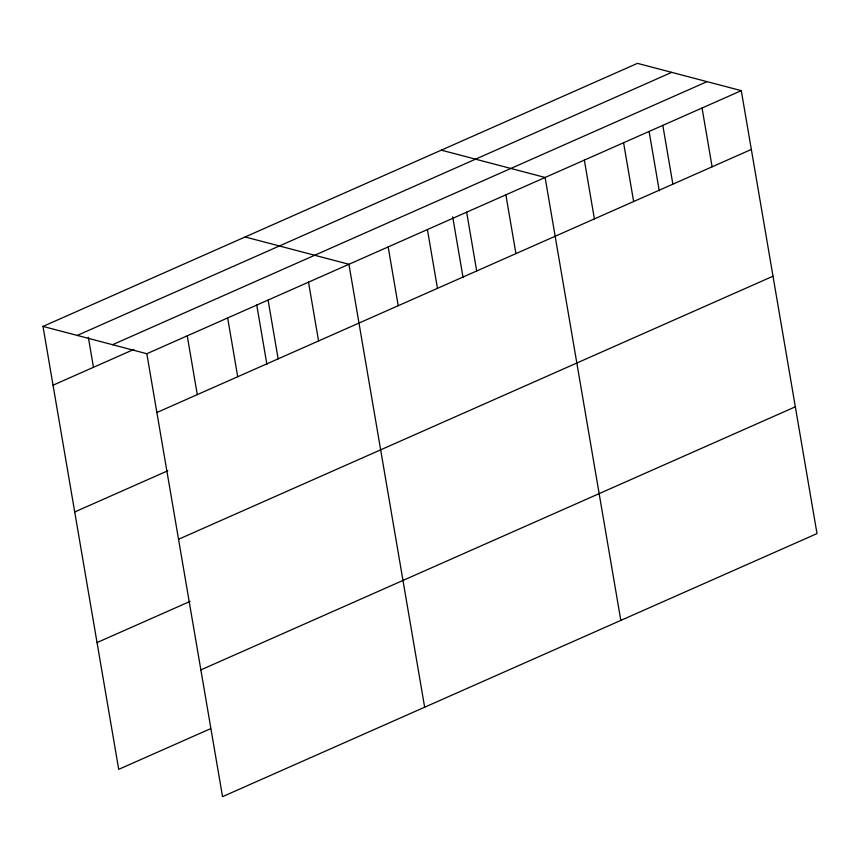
<?xml version="1.0" encoding="UTF-8"?>
<svg xmlns="http://www.w3.org/2000/svg" width="860" height="860" viewBox="0 0 860 860"><rect width="100%" height="100%" fill="white"/><g stroke="black" fill="none" stroke-linecap="round" stroke-linejoin="round"><path stroke-width="1.29" d="M43 326.413L637.464 63.35L741.288 90.655L817 533.587L222.536 796.65L146.823 353.718L43 326.413L118.712 769.345L210.582 728.689M77.26 335.421L671.725 72.358M112.563 344.709L707.028 81.646M53.051 385.194L133.891 349.418M146.823 353.718L741.288 90.655M156.875 412.51L751.339 149.447M74.712 511.969L167.818 470.764M178.536 539.274L773.011 276.21M97.04 642.571L190.135 601.376M200.864 669.886L795.328 406.823M441.298 150.156L545.111 177.472L620.823 620.404M245.121 236.962L348.934 264.278L424.646 707.21M702.05 108.016L712.101 166.808M662.823 125.377L672.864 184.169M649.096 131.376L659.255 190.802M623.586 142.749L633.637 201.53M584.349 160.111L594.4 218.892M505.873 194.833L515.925 253.625M466.647 212.194L476.698 270.986M452.693 216.87L463.078 277.608M427.409 229.555L437.46 288.347M388.172 246.917L398.223 305.708M308.514 282.166L318.565 340.958M268.094 300.054L278.145 358.846M256.753 304.999L266.901 364.425M227.663 317.942L237.715 376.734M187.244 335.83L197.295 394.622M88.333 337.26L93.471 367.306"/></g></svg>
